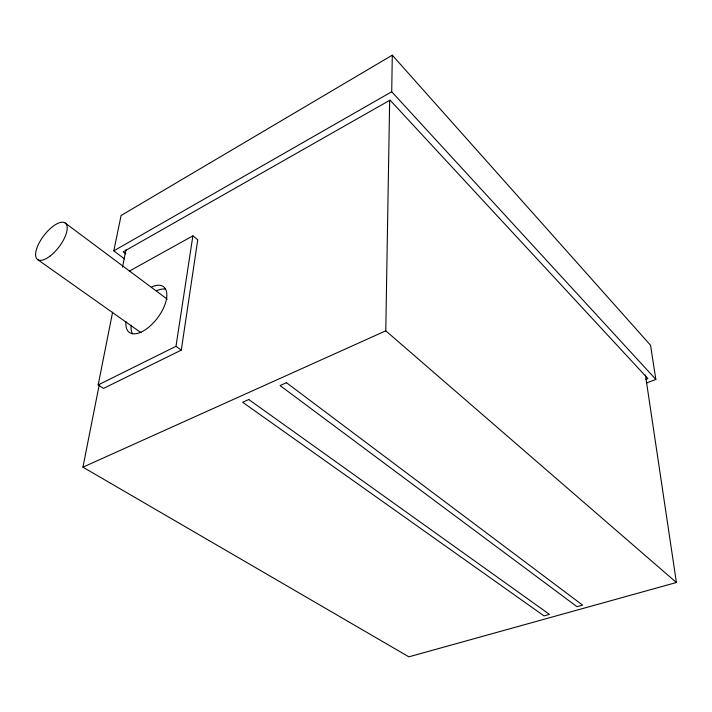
<?xml version="1.0" encoding="UTF-8"?>
<svg xmlns="http://www.w3.org/2000/svg" width="712" height="712" viewBox="0 0 712 712"><rect width="100%" height="100%" fill="white"/><g stroke="black" fill="none" stroke-linecap="round" stroke-linejoin="round"><path stroke-width="1.07" d="M646.505 382.923L655.85 379.443L391.725 91.75L392.285 55.171L121.085 215.505L113.795 250.847L124.449 258.865M99.279 384.551L82.93 467.17L408.875 656.829L676.4 582.505L385.779 330.822L389.66 100.392M112.594 312.257L98.167 384.934L103.525 388.405L181.293 350.108L197.749 239.784L192.89 235.85L129.335 271.121M98.167 384.934L175.989 346.317L192.89 235.85M122.517 267.142L125.953 249.752M113.795 250.847L391.725 91.75M82.93 467.17L385.779 330.822M645.846 379.389L647.929 378.606L390.043 100.125L123.149 251.888L125.801 253.89M37.54 259.524L141.083 332.735M175.989 346.317L181.293 350.108M65.023 222.892L167.222 299.182M392.285 55.171L650.537 345.24L655.85 379.443M645.446 375.046L676.4 582.505M151.772 286.909A28.542 13.982 -53 0 1 166.377 299.521A28.542 13.982 -53 0 1 143.005 331.142A28.542 13.982 -53 0 1 126.033 321.726M132.459 333.759A28.427 14.044 -53.1 0 1 131.159 325.348M156.782 290.656A28.427 14.044 -53.1 0 1 165.371 289.161M248.782 399.53L242.65 402.262L544.021 615.889L549.45 614.376L248.782 399.53M286.455 382.709L280.065 385.566L576.987 606.677L582.585 605.111L286.455 382.709M49.884 256.213A22.9 9.461 -52.6 0 0 65.78 223.524A22.9 9.461 -52.6 0 0 38.537 244.145A22.9 9.461 -52.6 0 0 49.884 256.213"/></g></svg>
